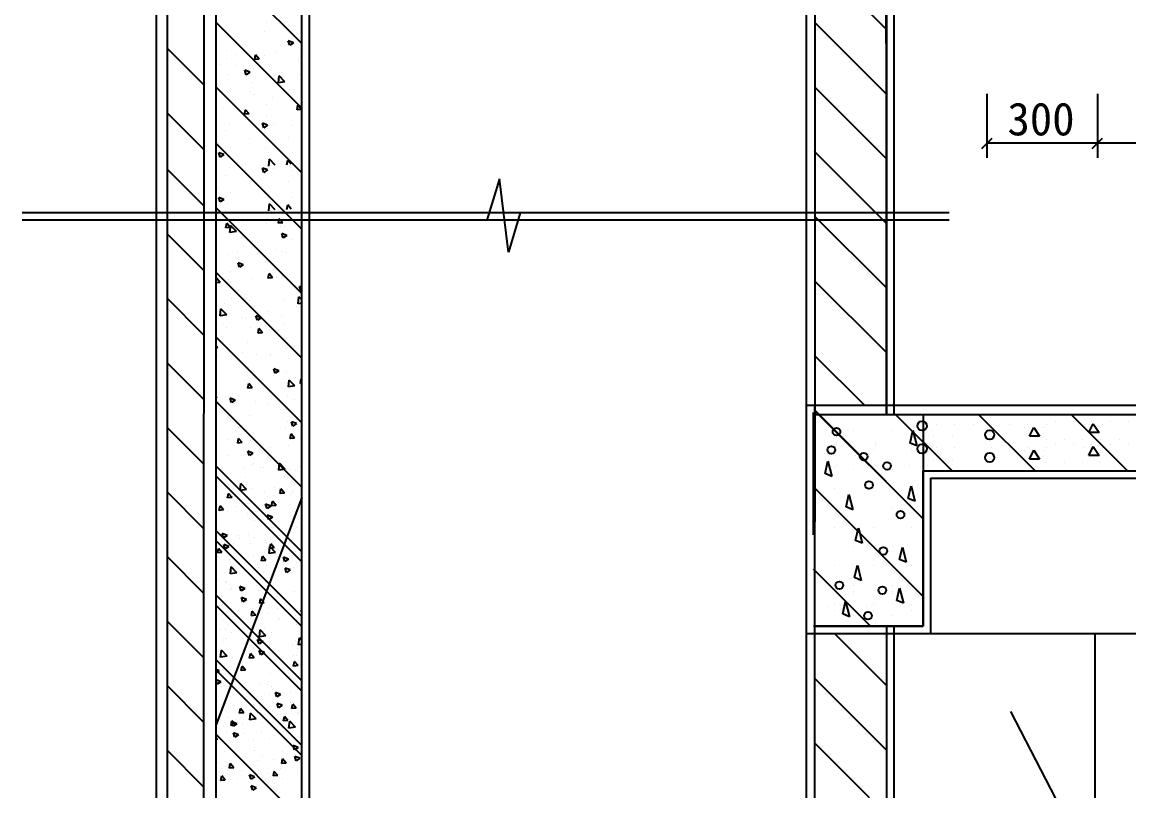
# Model space of a CAD drawing. Header units: metres. Extents: x 3364277 to 3396190, y 2270616 to 2304026.
# Drawn here: x 3369712 to 3379806, y 2281385 to 2288401 of the extents above; entities that cross this region are included whole.
import ezdxf

# ---------------------------------------------------------------- set-up
doc = ezdxf.new("R2010")
doc.units = ezdxf.units.M

# ---------------------------------------------------------------- blocks, each defined once
blk = doc.blocks.new('DI')
blk.add_lwpolyline([(-70.71, -70.71), (70.71, 70.71)])

msp = doc.modelspace()

# ---------------------------------------------------------------- linework, layer by layer
for p, q in [((3372330.24, 2296976.77), (3372328.73, 2276187.21)), ((3370935.38, 2292484.14), (3370933.87, 2275453.87)), ((3376863.57, 2291592.14), (3376862.07, 2276187.21)), ((3376940.72, 2291592.14), (3376939.21, 2276187.21)), ((3377596.91, 2291592.14), (3377595.6, 2284817.93)), ((3377663.57, 2291592.14), (3377662.27, 2284817.93)), ((3372263.57, 2288205.16), (3371482.04, 2288986.69)), ((3377591.58, 2288335.28), (3377334.72, 2288592.14)), ((3372263.57, 2287615.9), (3371482.04, 2288397.44)), ((3371572.14, 2288367.93), (3371572.14, 2288367.93)), ((3371939.22, 2288396.83), (3371939.22, 2288396.83)), ((3377591.77, 2287745.83), (3376940.72, 2288396.88)), ((3371645.2, 2288243.06), (3371645.2, 2288243.06)), ((3371918.39, 2288317.94), (3371918.39, 2288317.94)), ((3372186.08, 2288211.83), (3372139.4, 2288229.75)), ((3372152.93, 2288189.53), (3372139.42, 2288229.81)), ((3372255.13, 2288275.27), (3372255.13, 2288275.27)), ((3371368.71, 2287829.22), (3371035.38, 2288162.55)), ((3371580.24, 2288146), (3371580.24, 2288146)), ((3372066.23, 2288187.63), (3372066.23, 2288187.63)), ((3372186.08, 2288211.83), (3372152.92, 2288189.46)), ((3371577.95, 2288065.79), (3371577.95, 2288065.79)), ((3371664.12, 2288106.31), (3371664.12, 2288106.31)), ((3371873.47, 2288064.35), (3371833.62, 2288060.86)), ((3371833.63, 2288060.93), (3371841.34, 2288102.72)), ((3371873.47, 2288064.35), (3371841.33, 2288102.65)), ((3371879.44, 2288031.8), (3371879.44, 2288031.8)), ((3371926.5, 2288096.01), (3371926.5, 2288096.01)), ((3372020, 2288121.35), (3372020, 2288121.35)), ((3372235.32, 2288046.84), (3372235.32, 2288046.84)), ((3372263.24, 2288053.34), (3372263.24, 2288053.34)), ((3371523.55, 2288016.76), (3371523.55, 2288016.76)), ((3371588.35, 2287924.07), (3371588.35, 2287924.07)), ((3371653.68, 2288002.09), (3371653.68, 2288002.09)), ((3371788.14, 2287943.42), (3371741.46, 2287961.33)), ((3371755, 2287921.12), (3371741.48, 2287961.4)), ((3371788.14, 2287943.42), (3371754.98, 2287921.05)), ((3371820.58, 2287980.12), (3371820.58, 2287980.12)), ((3371966.74, 2287999.05), (3371966.74, 2287999.05)), ((3372241.61, 2287924.69), (3372241.61, 2287924.69)), ((3371807, 2287852.67), (3371807, 2287852.67)), ((3371934.61, 2287874.09), (3371934.61, 2287874.09)), ((3372108.87, 2287855.6), (3372049.58, 2287846.41)), ((3372049.59, 2287846.47), (3372056.96, 2287909.78)), ((3372108.87, 2287855.6), (3372056.94, 2287909.72)), ((3372263.57, 2287026.65), (3371482.04, 2287808.18)), ((3371576.57, 2287772.39), (3371576.57, 2287772.39)), ((3371796.75, 2287767.44), (3371796.75, 2287767.44)), ((3371829.06, 2287739.15), (3371829.06, 2287739.15)), ((3372152.64, 2287782.48), (3372152.64, 2287782.48)), ((3372195.79, 2287785.94), (3372195.79, 2287785.94)), ((3377591.95, 2287156.39), (3376940.72, 2287807.63)), ((3378511.91, 2287747.97), (3378511.91, 2287163.21)), ((3379518.57, 2287747.97), (3379518.57, 2287163.21)), ((3371596.46, 2287702.14), (3371596.46, 2287702.14)), ((3371942.71, 2287652.16), (3371942.71, 2287652.16)), ((3371995.96, 2287717.18), (3371995.96, 2287717.18)), ((3372219.31, 2287601.31), (3372227.02, 2287643.09)), ((3372259.14, 2287604.72), (3372227, 2287643.03)), ((3371368.71, 2287239.96), (3371035.38, 2287573.3)), ((3371552.39, 2287619.37), (3371552.39, 2287619.37)), ((3371780.97, 2287562.89), (3371741.12, 2287559.4)), ((3371741.13, 2287559.47), (3371748.84, 2287601.26)), ((3371780.97, 2287562.89), (3371748.83, 2287601.19)), ((3371941.18, 2287552.63), (3371941.18, 2287552.63)), ((3372259.14, 2287604.72), (3372219.29, 2287601.24)), ((3371604.56, 2287480.21), (3371604.56, 2287480.21)), ((3371751.95, 2287509.45), (3371751.95, 2287509.45)), ((3371950.35, 2287459.98), (3371903.67, 2287477.9)), ((3371917.21, 2287437.68), (3371903.69, 2287477.97)), ((3371950.35, 2287459.98), (3371917.19, 2287437.61)), ((3371926.58, 2287426.78), (3371926.58, 2287426.78)), ((3371950.82, 2287430.23), (3371950.82, 2287430.23)), ((3372004.44, 2287476.21), (3372004.44, 2287476.21)), ((3372171.34, 2287454.24), (3372171.34, 2287454.24)), ((3371570.7, 2287411.74), (3371570.7, 2287411.74)), ((3371786.01, 2287337.23), (3371786.01, 2287337.23)), ((3372141.89, 2287352.26), (3372141.89, 2287352.26)), ((3372262.27, 2286512.85), (3371480.74, 2287294.39)), ((3371506.3, 2287301.94), (3371506.3, 2287301.94)), ((3371579.92, 2287221.6), (3371579.92, 2287221.6)), ((3371612.67, 2287258.28), (3371612.67, 2287258.28)), ((3371927.33, 2287246.51), (3371927.33, 2287246.51)), ((3377592.14, 2286566.95), (3376939.41, 2287219.68)), ((3377592.14, 2286566.95), (3376940.72, 2287218.37)), ((3378511.91, 2287300.47), (3384996.91, 2287300.47)), ((3371552.41, 2287191.57), (3371505.74, 2287209.49)), ((3371519.27, 2287169.27), (3371505.75, 2287209.56)), ((3371552.41, 2287191.57), (3371519.25, 2287169.2)), ((3371958.93, 2287208.3), (3371958.93, 2287208.3)), ((3371961.21, 2287086.71), (3371968.57, 2287150.02)), ((3372020.48, 2287095.84), (3371968.56, 2287149.96)), ((3371968.71, 2287154.86), (3371968.71, 2287154.86)), ((3372126.81, 2287099.84), (3372134.52, 2287141.63)), ((3372166.64, 2287103.26), (3372134.5, 2287141.56)), ((3372179.82, 2287213.27), (3372179.82, 2287213.27)), ((3371367.4, 2286726.17), (3371034.07, 2287059.5)), ((3371604.56, 2287071.84), (3371604.56, 2287071.84)), ((3371751.95, 2287101.08), (3371751.95, 2287101.08)), ((3371950.35, 2287051.61), (3371903.67, 2287069.52)), ((3371917.21, 2287029.31), (3371903.69, 2287069.59)), ((3371950.35, 2287051.61), (3371917.19, 2287029.24)), ((3371926.58, 2287018.4), (3371926.58, 2287018.4)), ((3371950.82, 2287021.85), (3371950.82, 2287021.85)), ((3372004.44, 2287067.84), (3372004.44, 2287067.84)), ((3372171.34, 2287045.86), (3372171.34, 2287045.86)), ((3371570.7, 2287003.36), (3371570.7, 2287003.36)), ((3371786.01, 2286928.85), (3371786.01, 2286928.85)), ((3372141.89, 2286943.89), (3372141.89, 2286943.89)), ((3374064.84, 2286971.78), (3373951.16, 2286593.11)), ((3374148.57, 2286302.45), (3374064.84, 2286971.78)), ((3371506.3, 2286893.57), (3371506.3, 2286893.57)), ((3371579.92, 2286813.22), (3371579.92, 2286813.22)), ((3371612.67, 2286849.91), (3371612.67, 2286849.91)), ((3371927.33, 2286838.14), (3371927.33, 2286838.14)), ((3371552.41, 2286783.19), (3371505.74, 2286801.11)), ((3371519.27, 2286760.89), (3371505.75, 2286801.18)), ((3371552.41, 2286783.19), (3371519.25, 2286760.83)), ((3371958.93, 2286799.92), (3371958.93, 2286799.92)), ((3371961.21, 2286678.33), (3371968.57, 2286741.64)), ((3372020.48, 2286687.47), (3371968.56, 2286741.59)), ((3371968.71, 2286746.48), (3371968.71, 2286746.48)), ((3372126.81, 2286691.47), (3372134.52, 2286733.26)), ((3372166.64, 2286694.89), (3372134.5, 2286733.19)), ((3372179.82, 2286804.89), (3372179.82, 2286804.89)), ((3374181.47, 2286659.77), (3369711.78, 2286659.77)), ((3372262.27, 2285923.6), (3371480.74, 2286705.13)), ((3374253.73, 2286659.77), (3374148.57, 2286302.45)), ((3378168.01, 2286659.77), (3374181.47, 2286659.77)), ((3377592.33, 2285977.51), (3376939.41, 2286630.42)), ((3374172.86, 2286593.11), (3369711.78, 2286593.11)), ((3371610.33, 2286526.98), (3371570.48, 2286523.49)), ((3371570.5, 2286523.56), (3371578.21, 2286565.35)), ((3371610.33, 2286526.98), (3371578.19, 2286565.28)), ((3371606.36, 2286480.16), (3371613.73, 2286543.47)), ((3371665.63, 2286489.3), (3371613.71, 2286543.41)), ((3371684.72, 2286592.69), (3371684.72, 2286592.69)), ((3371724.86, 2286583.76), (3371724.86, 2286583.76)), ((3371937.21, 2286559.45), (3371937.21, 2286559.45)), ((3371947.74, 2286608.34), (3371947.74, 2286608.34)), ((3372088.5, 2286568.81), (3372048.65, 2286565.33)), ((3372048.67, 2286565.4), (3372056.38, 2286607.18)), ((3372088.5, 2286568.81), (3372056.36, 2286607.12)), ((3372071.11, 2286533.77), (3372071.11, 2286533.77)), ((3372104.1, 2286537.48), (3372104.1, 2286537.48)), ((3378168.01, 2286593.11), (3374162.01, 2286593.11)), ((3371367.4, 2286136.92), (3371034.07, 2286470.25)), ((3371665.63, 2286489.3), (3371606.34, 2286480.1)), ((3372126.43, 2286455.04), (3372079.75, 2286472.96)), ((3372093.29, 2286432.74), (3372079.77, 2286473.03)), ((3372126.43, 2286455.04), (3372093.27, 2286432.67)), ((3372169.91, 2286416.47), (3372169.91, 2286416.47)), ((3371673.47, 2286311.89), (3371673.47, 2286311.89)), ((3371732.96, 2286361.83), (3371732.96, 2286361.83)), ((3371814.03, 2286401.44), (3371814.03, 2286401.44)), ((3371860.1, 2286329.75), (3371860.1, 2286329.75)), ((3372029.35, 2286326.92), (3372029.35, 2286326.92)), ((3372079.22, 2286311.84), (3372079.22, 2286311.84)), ((3371586.48, 2286277.3), (3371586.48, 2286277.3)), ((3371975.27, 2286210.57), (3371975.27, 2286210.57)), ((3372112.59, 2286296.51), (3372112.59, 2286296.51)), ((3372262.27, 2285334.34), (3371480.74, 2286115.88)), ((3371614.45, 2286122.24), (3371614.45, 2286122.24)), ((3371728.49, 2286186.63), (3371681.81, 2286204.55)), ((3371695.35, 2286164.33), (3371681.83, 2286204.62)), ((3371728.49, 2286186.63), (3371695.33, 2286164.26)), ((3371741.07, 2286139.9), (3371741.07, 2286139.9)), ((3371480.74, 2286036.95), (3371485.71, 2286063.89)), ((3371517.83, 2286025.52), (3371480.74, 2286022.27)), ((3371517.83, 2286025.52), (3371485.69, 2286063.82)), ((3371590.79, 2286047.53), (3371590.79, 2286047.53)), ((3371815.52, 2286064.19), (3371815.52, 2286064.19)), ((3371946.67, 2286062.56), (3371946.67, 2286062.56)), ((3371996, 2286067.35), (3371956.15, 2286063.87)), ((3371956.17, 2286063.93), (3371963.88, 2286105.72)), ((3371996, 2286067.35), (3371963.86, 2286105.65)), ((3372035.48, 2286066.81), (3372035.48, 2286066.81)), ((3372087.33, 2286089.92), (3372087.33, 2286089.92)), ((3377592.51, 2285388.07), (3376939.41, 2286041.17)), ((3371749.18, 2285917.97), (3371749.18, 2285917.97)), ((3372204.31, 2285997.45), (3372204.31, 2285997.45)), ((3372262.27, 2285981.73), (3372241.96, 2285989.53)), ((3372255.5, 2285949.31), (3372241.98, 2285989.6)), ((3372262.27, 2285953.82), (3372255.48, 2285949.24)), ((3371367.4, 2285547.66), (3371034.07, 2285880.99)), ((3371560.92, 2285830.89), (3371560.92, 2285830.89)), ((3371622.93, 2285881.27), (3371622.93, 2285881.27)), ((3371789.83, 2285859.3), (3371789.83, 2285859.3)), ((3372095.43, 2285867.99), (3372095.43, 2285867.99)), ((3372210.86, 2285803.87), (3372210.86, 2285803.87)), ((3372262.27, 2285835.78), (3372229.45, 2285830.69)), ((3372229.47, 2285830.75), (3372236.84, 2285894.06)), ((3372262.27, 2285867.47), (3372236.82, 2285894)), ((3371577.25, 2285729.54), (3371517.96, 2285720.34)), ((3371517.98, 2285720.4), (3371525.34, 2285783.71)), ((3371577.25, 2285729.54), (3371525.32, 2285783.66)), ((3371720.61, 2285706.86), (3371720.61, 2285706.86)), ((3371890.7, 2285703.2), (3371844.03, 2285721.11)), ((3371857.56, 2285680.9), (3371844.04, 2285721.18)), ((3371890.7, 2285703.2), (3371857.54, 2285680.83)), ((3371949.71, 2285764.15), (3371949.71, 2285764.15)), ((3372076.49, 2285721.9), (3372076.49, 2285721.9)), ((3371545.82, 2285651.57), (3371545.82, 2285651.57)), ((3371580.04, 2285617.31), (3371580.04, 2285617.31)), ((3371757.28, 2285696.04), (3371757.28, 2285696.04)), ((3371798.31, 2285618.33), (3371798.31, 2285618.33)), ((3371863.67, 2285562.47), (3371871.38, 2285604.26)), ((3371903.5, 2285565.89), (3371871.36, 2285604.19)), ((3371935.93, 2285632.35), (3371935.93, 2285632.35)), ((3372103.54, 2285646.06), (3372103.54, 2285646.06)), ((3372262.27, 2284745.09), (3371480.74, 2285526.62)), ((3371903.5, 2285565.89), (3371863.65, 2285562.4)), ((3371965.21, 2285596.36), (3371965.21, 2285596.36)), ((3371492.77, 2285434.78), (3371480.74, 2285439.4)), ((3371492.77, 2285434.78), (3371480.74, 2285426.67)), ((3371588.44, 2285433.11), (3371588.44, 2285433.11)), ((3371765.39, 2285474.11), (3371765.39, 2285474.11)), ((3372111.65, 2285424.13), (3372111.65, 2285424.13)), ((3371497.36, 2285352.95), (3371497.36, 2285352.95)), ((3371721.2, 2285388.63), (3371721.2, 2285388.63)), ((3371853.24, 2285367.99), (3371853.24, 2285367.99)), ((3371973.69, 2285355.39), (3371973.69, 2285355.39)), ((3371977.23, 2285366.37), (3371977.23, 2285366.37)), ((3372140.59, 2285333.41), (3372140.59, 2285333.41)), ((3372209.13, 2285383.03), (3372209.13, 2285383.03)), ((3377393.48, 2284905.55), (3376939.41, 2285359.62)), ((3371367.4, 2284958.4), (3371034.07, 2285291.74)), ((3371773.49, 2285252.18), (3371773.49, 2285252.18)), ((3371817.49, 2285220), (3371817.49, 2285220)), ((3372052.91, 2285219.76), (3372006.24, 2285237.68)), ((3372019.77, 2285197.46), (3372006.25, 2285237.75)), ((3372052.91, 2285219.76), (3372019.75, 2285197.4)), ((3372119.75, 2285202.2), (3372119.75, 2285202.2)), ((3371771.17, 2285061.01), (3371778.88, 2285102.8)), ((3371811, 2285064.43), (3371778.86, 2285102.73)), ((3371896.58, 2285125.69), (3371896.58, 2285125.69)), ((3372141.08, 2285070.99), (3372148.45, 2285134.3)), ((3372200.36, 2285080.13), (3372148.43, 2285134.24)), ((3372206.28, 2285153.26), (3372206.28, 2285153.26)), ((3372262.27, 2285103.91), (3372249.32, 2285102.78)), ((3372249.34, 2285102.85), (3372257.05, 2285144.63)), ((3372262.27, 2285138.33), (3372257.03, 2285144.57)), ((3371627.19, 2285012.29), (3371627.19, 2285012.29)), ((3371811, 2285064.43), (3371771.15, 2285060.94)), ((3371781.6, 2285030.25), (3371781.6, 2285030.25)), ((3371983.07, 2285027.33), (3371983.07, 2285027.33)), ((3372200.36, 2285080.13), (3372141.07, 2285070.93)), ((3372149.07, 2285092.45), (3372149.07, 2285092.45)), ((3371488.86, 2284969.78), (3371480.74, 2284978.25)), ((3371488.86, 2284969.78), (3371480.74, 2284968.52)), ((3372262.27, 2284155.83), (3371480.74, 2284937.36)), ((3371484.04, 2284940.15), (3371484.04, 2284940.15)), ((3371486.62, 2284922.74), (3371486.62, 2284922.74)), ((3371562.88, 2284986.69), (3371562.88, 2284986.69)), ((3371654.98, 2284951.35), (3371608.3, 2284969.27)), ((3371621.83, 2284929.05), (3371608.32, 2284969.34)), ((3371654.98, 2284951.35), (3371621.81, 2284928.98)), ((3371650.93, 2284918.18), (3371650.93, 2284918.18)), ((3371842.5, 2284937.78), (3371842.5, 2284937.78)), ((3371951.67, 2284919.95), (3371951.67, 2284919.95)), ((3372127.86, 2284980.27), (3372127.86, 2284980.27)), ((3372198.38, 2284952.81), (3372198.38, 2284952.81)), ((3376862.27, 2284905.55), (3390967.66, 2284905.55)), ((3376862.27, 2284905.55), (3376862.27, 2282822.35)), ((3371789.71, 2284808.32), (3371789.71, 2284808.32)), ((3372071.96, 2284862.75), (3372071.96, 2284862.75)), ((3376928.94, 2283722.97), (3376928.94, 2284838.89)), ((3377592.89, 2284209.18), (3376939.41, 2284862.65)), ((3377928.94, 2283867.47), (3376957.52, 2284838.89)), ((3390967.66, 2284817.93), (3377595.6, 2284817.93)), ((3378193.46, 2284304.73), (3377680.26, 2284817.93)), ((3378951.06, 2284304.73), (3378437.85, 2284817.93)), ((3379794.41, 2284304.73), (3379281.21, 2284817.93)), ((3371367.4, 2284369.15), (3371034.07, 2284702.48)), ((3372135.97, 2284758.34), (3372135.97, 2284758.34)), ((3372215.12, 2284736.33), (3372168.45, 2284754.25)), ((3372181.98, 2284714.03), (3372168.47, 2284754.32)), ((3372215.12, 2284736.33), (3372181.96, 2284713.96)), ((3377885.08, 2284725.06), (3377885.08, 2284725.06)), ((3378051.75, 2284725.06), (3378051.75, 2284725.06)), ((3378218.42, 2284725.06), (3378218.42, 2284725.06)), ((3378385.08, 2284725.06), (3378385.08, 2284725.06)), ((3378551.75, 2284725.06), (3378551.75, 2284725.06)), ((3378718.42, 2284725.06), (3378718.42, 2284725.06)), ((3378857.92, 2284698.27), (3378857.92, 2284698.27)), ((3378885.08, 2284725.06), (3378885.08, 2284725.06)), ((3378898.16, 2284621.97), (3378938.37, 2284702.33)), ((3378938.37, 2284702.33), (3378991.98, 2284621.97)), ((3379024.58, 2284698.27), (3379024.58, 2284698.27)), ((3379051.75, 2284725.06), (3379051.75, 2284725.06)), ((3379134.91, 2284757.41), (3379134.91, 2284757.41)), ((3379301.58, 2284757.41), (3379301.58, 2284757.41)), ((3379399.83, 2284730.63), (3379399.83, 2284730.63)), ((3379440.07, 2284654.33), (3379480.28, 2284734.69)), ((3379468.24, 2284757.41), (3379468.24, 2284757.41)), ((3379480.28, 2284734.69), (3379533.89, 2284654.33)), ((3379566.49, 2284730.63), (3379566.49, 2284730.63)), ((3379634.91, 2284757.41), (3379634.91, 2284757.41)), ((3379801.58, 2284757.41), (3379801.58, 2284757.41)), ((3371659.42, 2284677.21), (3371659.42, 2284677.21)), ((3371678.67, 2284559.55), (3371686.38, 2284601.34)), ((3371718.5, 2284562.97), (3371686.36, 2284601.27)), ((3371759.82, 2284673.42), (3371759.82, 2284673.42)), ((3371826.31, 2284655.23), (3371826.31, 2284655.23)), ((3372115.7, 2284688.45), (3372115.7, 2284688.45)), ((3372196.67, 2284604.8), (3372156.82, 2284601.32)), ((3372156.84, 2284601.38), (3372164.55, 2284643.17)), ((3372196.67, 2284604.8), (3372164.53, 2284643.11)), ((3372247.34, 2284599.8), (3372247.34, 2284599.8)), ((3377297.39, 2284675.8), (3377297.39, 2284675.8)), ((3377650.94, 2284675.8), (3377650.94, 2284675.8)), ((3377810.13, 2284559.35), (3377836.26, 2284672.54)), ((3377836.26, 2284672.54), (3377871.11, 2284533.23)), ((3378004.5, 2284675.8), (3378004.5, 2284675.8)), ((3378026.98, 2284617.91), (3378026.98, 2284617.91)), ((3378193.65, 2284617.91), (3378193.65, 2284617.91)), ((3378991.98, 2284621.97), (3378898.16, 2284621.97)), ((3379533.89, 2284654.33), (3379440.07, 2284654.33)), ((3371590.41, 2284588.92), (3371590.41, 2284588.92)), ((3371718.5, 2284562.97), (3371678.65, 2284559.48)), ((3371797.81, 2284586.4), (3371797.81, 2284586.4)), ((3371979.2, 2284522.18), (3371979.2, 2284522.18)), ((3372144.07, 2284536.41), (3372144.07, 2284536.41)), ((3377120.61, 2284499.02), (3377120.61, 2284499.02)), ((3377122.75, 2284547.18), (3377122.75, 2284547.18)), ((3377122.75, 2284526.96), (3377122.75, 2284526.96)), ((3377137.84, 2284568.32), (3377137.84, 2284568.32)), ((3377137.84, 2284548.1), (3377137.84, 2284548.1)), ((3377474.17, 2284499.02), (3377474.17, 2284499.02)), ((3377491.39, 2284568.32), (3377491.39, 2284568.32)), ((3377491.39, 2284548.1), (3377491.39, 2284548.1)), ((3377801.75, 2284558.39), (3377801.75, 2284558.39)), ((3377871.11, 2284533.23), (3377810.13, 2284559.35)), ((3377827.72, 2284499.02), (3377827.72, 2284499.02)), ((3377885.08, 2284516.78), (3377885.08, 2284516.78)), ((3377968.42, 2284558.39), (3377968.42, 2284558.39)), ((3378051.75, 2284516.78), (3378051.75, 2284516.78)), ((3378218.42, 2284516.78), (3378218.42, 2284516.78)), ((3378551.75, 2284516.78), (3378551.75, 2284516.78)), ((3378718.42, 2284516.78), (3378718.42, 2284516.78)), ((3378885.08, 2284516.78), (3378885.08, 2284516.78)), ((3378898.16, 2284413.69), (3378938.37, 2284494.05)), ((3378938.37, 2284494.05), (3378991.98, 2284413.69)), ((3379051.58, 2284590.75), (3379051.58, 2284590.75)), ((3379051.75, 2284516.78), (3379051.75, 2284516.78)), ((3379134.91, 2284549.14), (3379134.91, 2284549.14)), ((3379218.24, 2284590.75), (3379218.24, 2284590.75)), ((3379301.58, 2284549.14), (3379301.58, 2284549.14)), ((3379384.91, 2284590.75), (3379384.91, 2284590.75)), ((3379399.83, 2284522.35), (3379399.83, 2284522.35)), ((3379440.07, 2284446.05), (3379480.28, 2284526.41)), ((3379468.24, 2284549.14), (3379468.24, 2284549.14)), ((3379480.28, 2284526.41), (3379533.89, 2284446.05)), ((3379551.58, 2284590.75), (3379551.58, 2284590.75)), ((3379566.49, 2284522.35), (3379566.49, 2284522.35)), ((3379634.91, 2284549.14), (3379634.91, 2284549.14)), ((3379718.24, 2284590.75), (3379718.24, 2284590.75)), ((3379801.58, 2284549.14), (3379801.58, 2284549.14)), ((3371582.31, 2284447.51), (3371582.31, 2284447.51)), ((3371817.19, 2284467.92), (3371770.51, 2284485.84)), ((3371784.05, 2284445.62), (3371770.53, 2284485.9)), ((3371817.19, 2284467.92), (3371784.03, 2284445.55)), ((3371834.8, 2284414.26), (3371834.8, 2284414.26)), ((3372001.69, 2284392.29), (3372001.69, 2284392.29)), ((3377027.51, 2284467.18), (3377027.51, 2284467.18)), ((3377034.72, 2284280.74), (3377060.86, 2284393.93)), ((3377060.86, 2284393.93), (3377095.71, 2284254.62)), ((3377314.62, 2284448.52), (3377314.62, 2284448.52)), ((3378026.98, 2284409.63), (3378026.98, 2284409.63)), ((3378193.65, 2284409.63), (3378193.65, 2284409.63)), ((3378857.92, 2284489.99), (3378857.92, 2284489.99)), ((3378991.98, 2284413.69), (3378898.16, 2284413.69)), ((3379024.58, 2284489.99), (3379024.58, 2284489.99)), ((3379533.89, 2284446.05), (3379440.07, 2284446.05)), ((3372262.27, 2283566.58), (3371480.74, 2284348.11)), ((3371533.76, 2284317.72), (3371533.76, 2284317.72)), ((3371731.26, 2284333.93), (3371731.26, 2284333.93)), ((3371805.92, 2284364.47), (3371805.92, 2284364.47)), ((3371819.46, 2284375.8), (3371819.46, 2284375.8)), ((3371889.64, 2284332.75), (3371889.64, 2284332.75)), ((3371911.31, 2284333.37), (3371911.31, 2284333.37)), ((3372111.97, 2284320.37), (3372052.68, 2284311.17)), ((3372052.7, 2284311.23), (3372060.06, 2284374.54)), ((3372111.97, 2284320.37), (3372060.04, 2284374.48)), ((3372152.18, 2284314.48), (3372152.18, 2284314.48)), ((3372208.25, 2284309.06), (3372208.25, 2284309.06)), ((3372245.52, 2284347.79), (3372245.52, 2284347.79)), ((3372258.52, 2284334.24), (3372258.52, 2284334.24)), ((3377122.75, 2284332.99), (3377122.75, 2284332.99)), ((3377137.84, 2284354.13), (3377137.84, 2284354.13)), ((3377297.39, 2284322.24), (3377297.39, 2284322.24)), ((3377491.39, 2284354.13), (3377491.39, 2284354.13)), ((3377650.94, 2284322.24), (3377650.94, 2284322.24)), ((3377801.75, 2284350.11), (3377801.75, 2284350.11)), ((3377928.94, 2284304.73), (3377928.94, 2283155.68)), ((3377968.42, 2284350.11), (3377968.42, 2284350.11)), ((3379051.58, 2284382.47), (3379051.58, 2284382.47)), ((3379218.24, 2284382.47), (3379218.24, 2284382.47)), ((3379384.91, 2284382.47), (3379384.91, 2284382.47)), ((3379551.58, 2284382.47), (3379551.58, 2284382.47)), ((3379718.24, 2284382.47), (3379718.24, 2284382.47)), ((3372262.27, 2283474.28), (3371480.74, 2284255.81)), ((3371699.16, 2284126.18), (3371706.52, 2284189.49)), ((3371758.43, 2284135.32), (3371706.5, 2284189.43)), ((3371749.08, 2284243.2), (3371749.08, 2284243.2)), ((3372104.96, 2284258.24), (3372104.96, 2284258.24)), ((3372257.56, 2284283.39), (3372257.56, 2284283.39)), ((3377095.71, 2284254.62), (3377034.72, 2284280.74)), ((3377995.6, 2284238.06), (3390967.66, 2284238.06)), ((3377995.6, 2284238.06), (3377995.6, 2282822.35)), ((3371367.4, 2283779.89), (3371034.07, 2284113.23)), ((3371564.85, 2284142.5), (3371564.85, 2284142.5)), ((3371577.12, 2284158.38), (3371577.12, 2284158.38)), ((3371586.17, 2284058.09), (3371593.88, 2284099.88)), ((3371593.49, 2284181.94), (3371593.49, 2284181.94)), ((3371626, 2284061.51), (3371593.86, 2284099.81)), ((3371758.43, 2284135.32), (3371699.14, 2284126.12)), ((3371757.69, 2284184.56), (3371757.69, 2284184.56)), ((3371760.38, 2284159.97), (3371760.38, 2284159.97)), ((3371814.03, 2284142.54), (3371814.03, 2284142.54)), ((3371919.41, 2284111.44), (3371919.41, 2284111.44)), ((3372010.18, 2284151.32), (3372010.18, 2284151.32)), ((3372104.17, 2284103.34), (3372064.32, 2284099.86)), ((3372064.34, 2284099.92), (3372072.05, 2284141.71)), ((3372104.17, 2284103.34), (3372072.03, 2284141.64)), ((3372160.29, 2284092.55), (3372160.29, 2284092.55)), ((3372177.07, 2284129.35), (3372177.07, 2284129.35)), ((3372181.41, 2284104.54), (3372181.41, 2284104.54)), ((3377928.94, 2283160.37), (3376928.94, 2284160.37)), ((3377120.61, 2284145.47), (3377120.61, 2284145.47)), ((3377226.39, 2283976.01), (3377252.53, 2284089.2)), ((3377252.53, 2284089.2), (3377287.38, 2283949.89)), ((3377474.17, 2284145.47), (3377474.17, 2284145.47)), ((3377792.7, 2284054.37), (3377818.84, 2284167.56)), ((3377818.84, 2284167.56), (3377853.69, 2284028.25)), ((3377827.72, 2284145.47), (3377827.72, 2284145.47)), ((3372262.27, 2284063.54), (3371480.74, 2281991.09)), ((3371509.34, 2283945.14), (3371517.05, 2283986.93)), ((3371549.16, 2283948.56), (3371517.03, 2283986.86)), ((3371626, 2284061.51), (3371586.15, 2284058.02)), ((3371598.27, 2284066.12), (3371598.27, 2284066.12)), ((3371648.58, 2284069.57), (3371648.58, 2284069.57)), ((3371979.4, 2283984.48), (3371932.72, 2284002.4)), ((3371946.26, 2283962.18), (3371932.74, 2284002.47)), ((3371953.64, 2284075.76), (3371953.64, 2284075.76)), ((3371987.06, 2283999.39), (3371987.06, 2283999.39)), ((3372027.34, 2283990.39), (3371987.49, 2283986.91)), ((3371987.51, 2283986.97), (3371995.22, 2284028.76)), ((3372027.34, 2283990.39), (3371995.2, 2284028.69)), ((3372004.46, 2284084.61), (3372004.46, 2284084.61)), ((3372022.28, 2283993.88), (3372022.28, 2283993.88)), ((3377853.69, 2284028.25), (3377792.7, 2284054.37)), ((3371549.16, 2283948.56), (3371509.32, 2283945.07)), ((3371512.03, 2283977.05), (3371512.03, 2283977.05)), ((3371516.38, 2283952.24), (3371516.38, 2283952.24)), ((3371585.23, 2283936.45), (3371585.23, 2283936.45)), ((3371666.4, 2283978.84), (3371666.4, 2283978.84)), ((3371768.87, 2283919), (3371768.87, 2283919)), ((3371822.13, 2283920.61), (3371822.13, 2283920.61)), ((3371927.52, 2283889.51), (3371927.52, 2283889.51)), ((3371933.07, 2283921.62), (3371933.07, 2283921.62)), ((3371935.76, 2283897.03), (3371935.76, 2283897.03)), ((3371979.4, 2283984.48), (3371946.24, 2283962.12)), ((3371994.57, 2283884.48), (3371947.89, 2283902.39)), ((3371961.43, 2283862.18), (3371947.92, 2283902.46)), ((3372185.56, 2283888.38), (3372185.56, 2283888.38)), ((3377287.38, 2283949.89), (3377226.39, 2283976.01)), ((3377297.39, 2283968.69), (3377297.39, 2283968.69)), ((3377650.94, 2283968.69), (3377650.94, 2283968.69)), ((3371827.32, 2283853.01), (3371827.32, 2283853.01)), ((3371994.57, 2283884.48), (3371961.41, 2283862.11)), ((3372168.39, 2283870.62), (3372168.39, 2283870.62)), ((3372216.11, 2283786.27), (3372216.11, 2283786.27)), ((3377120.61, 2283791.91), (3377120.61, 2283791.91)), ((3377313.52, 2283671.28), (3377339.66, 2283784.47)), ((3377339.66, 2283784.47), (3377374.51, 2283645.16)), ((3377474.17, 2283791.91), (3377474.17, 2283791.91)), ((3377827.72, 2283791.91), (3377827.72, 2283791.91)), ((3372262.27, 2282977.32), (3371480.74, 2283758.85)), ((3371487.95, 2283745.62), (3371487.95, 2283745.62)), ((3371520.52, 2283736.08), (3371520.52, 2283736.08)), ((3371581.46, 2283716.07), (3371534.78, 2283733.99)), ((3371548.32, 2283693.77), (3371534.8, 2283734.06)), ((3371581.46, 2283716.07), (3371548.3, 2283693.7)), ((3371592.37, 2283744.72), (3371592.37, 2283744.72)), ((3371593.33, 2283714.52), (3371593.33, 2283714.52)), ((3371687.41, 2283714.11), (3371687.41, 2283714.11)), ((3371691.76, 2283689.3), (3371691.76, 2283689.3)), ((3371778.4, 2283728.91), (3371778.4, 2283728.91)), ((3371830.24, 2283698.68), (3371830.24, 2283698.68)), ((3372134.29, 2283743.95), (3372134.29, 2283743.95)), ((3372262.27, 2282885.03), (3371480.74, 2283666.56)), ((3371493.67, 2283556.63), (3371501.38, 2283598.42)), ((3371533.5, 2283560.05), (3371501.36, 2283598.35)), ((3371596.63, 2283616.06), (3371549.95, 2283633.98)), ((3371563.5, 2283593.76), (3371549.98, 2283634.05)), ((3371596.63, 2283616.06), (3371563.47, 2283593.7)), ((3371572.71, 2283619.7), (3371572.71, 2283619.7)), ((3371637.84, 2283639.36), (3371637.84, 2283639.36)), ((3371796.22, 2283638.18), (3371796.22, 2283638.18)), ((3371935.63, 2283667.58), (3371935.63, 2283667.58)), ((3371944.25, 2283656.06), (3371944.25, 2283656.06)), ((3371964.31, 2283551.47), (3371971.68, 2283614.79)), ((3372023.58, 2283560.61), (3371971.66, 2283614.73)), ((3372011.67, 2283601.88), (3371971.82, 2283598.39)), ((3371971.84, 2283598.46), (3371979.55, 2283640.25)), ((3372011.67, 2283601.88), (3371979.53, 2283640.18)), ((3371981.16, 2283677.98), (3371981.16, 2283677.98)), ((3371993.72, 2283654.4), (3371993.72, 2283654.4)), ((3372108.45, 2283658.68), (3372108.45, 2283658.68)), ((3372111.14, 2283634.09), (3372111.14, 2283634.09)), ((3372152.1, 2283653.22), (3372152.1, 2283653.22)), ((3372176.5, 2283648.69), (3372176.5, 2283648.69)), ((3377297.39, 2283615.14), (3377297.39, 2283615.14)), ((3377374.51, 2283645.16), (3377313.52, 2283671.28)), ((3377650.94, 2283615.14), (3377650.94, 2283615.14)), ((3377714.29, 2283497.15), (3377740.43, 2283610.34)), ((3377740.43, 2283610.34), (3377775.28, 2283471.03)), ((3371367.4, 2283190.64), (3371034.07, 2283523.97)), ((3371533.5, 2283560.05), (3371493.65, 2283556.56)), ((3371496.06, 2283523.69), (3371496.06, 2283523.69)), ((3371601.44, 2283492.59), (3371601.44, 2283492.59)), ((3371655.65, 2283548.63), (3371655.65, 2283548.63)), ((3371821.42, 2283531.61), (3371821.42, 2283531.61)), ((3371934.84, 2283488.93), (3371894.99, 2283485.44)), ((3371895.01, 2283485.51), (3371902.72, 2283527.3)), ((3371934.84, 2283488.93), (3371902.7, 2283527.23)), ((3371961.5, 2283552.97), (3371961.5, 2283552.97)), ((3372023.58, 2283560.61), (3371964.29, 2283551.41)), ((3372011.54, 2283563.67), (3372011.54, 2283563.67)), ((3372141.61, 2283501.05), (3372094.93, 2283518.97)), ((3372108.47, 2283478.75), (3372094.95, 2283519.04)), ((3372141.61, 2283501.05), (3372108.45, 2283478.68)), ((3377775.28, 2283471.03), (3377714.29, 2283497.15)), ((3371610.77, 2283366.42), (3371618.14, 2283429.74)), ((3371670.04, 2283375.56), (3371618.11, 2283429.68)), ((3371695.9, 2283473.14), (3371695.9, 2283473.14)), ((3371838.35, 2283476.75), (3371838.35, 2283476.75)), ((3371862.79, 2283451.17), (3371862.79, 2283451.17)), ((3371867.14, 2283426.36), (3371867.14, 2283426.36)), ((3371911.04, 2283390.04), (3371911.04, 2283390.04)), ((3371943.73, 2283445.65), (3371943.73, 2283445.65)), ((3372156.78, 2283401.04), (3372110.1, 2283418.96)), ((3372123.64, 2283378.74), (3372110.13, 2283419.03)), ((3372119.63, 2283393.12), (3372119.63, 2283393.12)), ((3372156.78, 2283401.04), (3372123.62, 2283378.67)), ((3372184.61, 2283426.76), (3372184.61, 2283426.76)), ((3372210.21, 2283464.87), (3372210.21, 2283464.87)), ((3377449.64, 2282889.02), (3376928.94, 2283409.72)), ((3377120.61, 2283438.36), (3377120.61, 2283438.36)), ((3377304.81, 2283331.73), (3377330.94, 2283444.91)), ((3377330.94, 2283444.91), (3377365.79, 2283305.61)), ((3377474.17, 2283438.36), (3377474.17, 2283438.36)), ((3377827.72, 2283438.36), (3377827.72, 2283438.36)), ((3371504.16, 2283301.76), (3371504.16, 2283301.76)), ((3371555.16, 2283375), (3371555.16, 2283375)), ((3371566.81, 2283298.3), (3371566.81, 2283298.3)), ((3371572.97, 2283284.27), (3371572.97, 2283284.27)), ((3371670.04, 2283375.56), (3371610.75, 2283366.36)), ((3371928.85, 2283299.31), (3371928.85, 2283299.31)), ((3377365.79, 2283305.61), (3377304.81, 2283331.73)), ((3371600.24, 2283221.93), (3371600.24, 2283221.93)), ((3371609.55, 2283270.66), (3371609.55, 2283270.66)), ((3371618.79, 2283243.44), (3371618.79, 2283243.44)), ((3371621.49, 2283218.85), (3371621.49, 2283218.85)), ((3371743.67, 2283232.64), (3371696.99, 2283250.56)), ((3371710.53, 2283210.34), (3371697.01, 2283250.62)), ((3371743.67, 2283232.64), (3371710.51, 2283210.27)), ((3371846.45, 2283254.82), (3371846.45, 2283254.82)), ((3371871.28, 2283210.2), (3371871.28, 2283210.2)), ((3371951.84, 2283223.72), (3371951.84, 2283223.72)), ((3371955.61, 2283231.57), (3371955.61, 2283231.57)), ((3372038.17, 2283188.23), (3372038.17, 2283188.23)), ((3372192.71, 2283204.84), (3372192.71, 2283204.84)), ((3377297.39, 2283261.58), (3377297.39, 2283261.58)), ((3377297.39, 2283204.61), (3377297.39, 2283204.61)), ((3377297.39, 2283184.39), (3377297.39, 2283184.39)), ((3377650.94, 2283261.58), (3377650.94, 2283261.58)), ((3377650.94, 2283204.61), (3377650.94, 2283204.61)), ((3377650.94, 2283184.39), (3377650.94, 2283184.39)), ((3377688.15, 2283122.77), (3377714.29, 2283235.96)), ((3377714.29, 2283235.96), (3377749.14, 2283096.65)), ((3372262.27, 2282388.07), (3371480.74, 2283169.6)), ((3371512.27, 2283079.83), (3371512.27, 2283079.83)), ((3371758.84, 2283132.63), (3371712.16, 2283150.55)), ((3371725.71, 2283110.33), (3371712.19, 2283150.62)), ((3371758.84, 2283132.63), (3371725.68, 2283110.26)), ((3371919.17, 2283100.42), (3371879.32, 2283096.93)), ((3371879.34, 2283097), (3371887.05, 2283138.79)), ((3371919.17, 2283100.42), (3371887.03, 2283138.72)), ((3371989.03, 2283155.19), (3371989.03, 2283155.19)), ((3372042.52, 2283163.42), (3372042.52, 2283163.42)), ((3377120.61, 2283084.81), (3377120.61, 2283084.81)), ((3377196.34, 2283000.82), (3377222.48, 2283114.01)), ((3377222.48, 2283114.01), (3377257.33, 2282974.7)), ((3377474.17, 2283084.81), (3377474.17, 2283084.81)), ((3377749.14, 2283096.65), (3377688.15, 2283122.77)), ((3377827.72, 2283084.81), (3377827.72, 2283084.81)), ((3372262.27, 2282295.77), (3371480.74, 2283077.3)), ((3371617.65, 2283048.73), (3371617.65, 2283048.73)), ((3371629.97, 2282977.88), (3371629.97, 2282977.88)), ((3371684.98, 2283034.34), (3371684.98, 2283034.34)), ((3371794.17, 2282980.5), (3371794.17, 2282980.5)), ((3371842.34, 2282987.47), (3371802.49, 2282983.98)), ((3371802.51, 2282984.05), (3371810.22, 2283025.84)), ((3371842.34, 2282987.47), (3371810.2, 2283025.77)), ((3371829.28, 2283008.81), (3371829.28, 2283008.81)), ((3371854.56, 2283032.89), (3371854.56, 2283032.89)), ((3371959.95, 2283001.79), (3371959.95, 2283001.79)), ((3372040.86, 2283049.37), (3372040.86, 2283049.37)), ((3372200.82, 2282982.91), (3372200.82, 2282982.91)), ((3372262.27, 2283033.57), (3372257.14, 2283035.54)), ((3372262.27, 2283020.38), (3372257.16, 2283035.6)), ((3377055.71, 2283070.75), (3377055.71, 2283070.75)), ((3377120.61, 2283027.83), (3377120.61, 2283027.83)), ((3377257.33, 2282974.7), (3377196.34, 2283000.82)), ((3377295.18, 2282982.04), (3377295.18, 2282982.04)), ((3377409.26, 2283070.75), (3377409.26, 2283070.75)), ((3377474.17, 2283027.83), (3377474.17, 2283027.83)), ((3377648.73, 2282982.04), (3377648.73, 2282982.04)), ((3377827.72, 2283027.83), (3377827.72, 2283027.83)), ((3371367.4, 2282601.38), (3371034.07, 2282934.71)), ((3371544.42, 2282944.79), (3371544.42, 2282944.79)), ((3371594.34, 2282900.53), (3371594.34, 2282900.53)), ((3371702.79, 2282943.61), (3371702.79, 2282943.61)), ((3371796.86, 2282955.91), (3371796.86, 2282955.91)), ((3371900.3, 2282959.82), (3371900.3, 2282959.82)), ((3372046.66, 2282947.26), (3372046.66, 2282947.26)), ((3372058.68, 2282958.64), (3372058.68, 2282958.64)), ((3372213.55, 2282925.29), (3372213.55, 2282925.29)), ((3372217.9, 2282900.48), (3372217.9, 2282900.48)), ((3372218.08, 2282942.08), (3372218.08, 2282942.08)), ((3372256.18, 2282974.86), (3372256.18, 2282974.86)), ((3377928.94, 2282889.02), (3376928.94, 2282889.02)), ((3377595.6, 2282889.02), (3377595.4, 2276187.21)), ((3377662.27, 2282889.02), (3377662.07, 2276187.21)), ((3371520.38, 2282857.9), (3371520.38, 2282857.9)), ((3371562.23, 2282854.06), (3371562.23, 2282854.06)), ((3371574.68, 2282775.51), (3371574.68, 2282775.51)), ((3371625.76, 2282826.81), (3371625.76, 2282826.81)), ((3371862.67, 2282810.96), (3371862.67, 2282810.96)), ((3371935.2, 2282800.85), (3371875.91, 2282791.65)), ((3371875.93, 2282791.71), (3371883.29, 2282855.03)), ((3371935.2, 2282800.85), (3371883.27, 2282854.97)), ((3371918.11, 2282869.1), (3371918.11, 2282869.1)), ((3371968.05, 2282779.87), (3371968.05, 2282779.87)), ((3371983.13, 2282833.79), (3371983.13, 2282833.79)), ((3372233.88, 2282717.01), (3372241.25, 2282780.32)), ((3372262.27, 2282758.33), (3372241.22, 2282780.26)), ((3376862.27, 2282822.35), (3377995.6, 2282822.35)), ((3377594.89, 2282347.12), (3377119.66, 2282822.35)), ((3377995.6, 2282822.35), (3390967.66, 2282822.35)), ((3377995.6, 2282822.35), (3378495.6, 2282822.35)), ((3379495.6, 2282822.35), (3379495.6, 2279822.35)), ((3371548.52, 2282772.99), (3371548.52, 2282772.99)), ((3371552.86, 2282748.18), (3371552.86, 2282748.18)), ((3371805.35, 2282714.94), (3371805.35, 2282714.94)), ((3371817.61, 2282695.47), (3371817.61, 2282695.47)), ((3371823.39, 2282687.41), (3371823.39, 2282687.41)), ((3371905.88, 2282749.2), (3371859.2, 2282767.12)), ((3371872.74, 2282726.9), (3371859.22, 2282767.19)), ((3371905.88, 2282749.2), (3371872.72, 2282726.84)), ((3371963.47, 2282708.77), (3371963.47, 2282708.77)), ((3371969.55, 2282717.56), (3371969.55, 2282717.56)), ((3371972.24, 2282692.97), (3371972.24, 2282692.97)), ((3372173.5, 2282710.5), (3372173.5, 2282710.5)), ((3372208.92, 2282760.98), (3372208.92, 2282760.98)), ((3372222.04, 2282684.32), (3372222.04, 2282684.32)), ((3372262.27, 2282721.36), (3372233.86, 2282716.95)), ((3372262.27, 2281798.81), (3371480.74, 2282580.34)), ((3371581.65, 2282615.8), (3371522.36, 2282606.6)), ((3371522.39, 2282606.66), (3371529.75, 2282669.98)), ((3371528.48, 2282635.97), (3371528.48, 2282635.97)), ((3371581.65, 2282615.8), (3371529.73, 2282669.92)), ((3371633.87, 2282604.88), (3371633.87, 2282604.88)), ((3371826.67, 2282598.96), (3371786.82, 2282595.47)), ((3371786.84, 2282595.54), (3371794.55, 2282637.33)), ((3371826.67, 2282598.96), (3371794.53, 2282637.26)), ((3371835.43, 2282604.74), (3371835.43, 2282604.74)), ((3371870.77, 2282589.03), (3371870.77, 2282589.03)), ((3371921.05, 2282649.2), (3371874.38, 2282667.11)), ((3371887.92, 2282626.9), (3371874.4, 2282667.18)), ((3371921.05, 2282649.2), (3371887.89, 2282626.83)), ((3372191.31, 2282619.77), (3372191.31, 2282619.77)), ((3372212.18, 2282620.68), (3372212.18, 2282620.68)), ((3371507.94, 2282480.79), (3371480.74, 2282491.23)), ((3372262.27, 2281706.52), (3371480.74, 2282488.05)), ((3371507.94, 2282480.79), (3371480.74, 2282462.44)), ((3371557, 2282532.02), (3371557, 2282532.02)), ((3371749.84, 2282486.01), (3371709.99, 2282482.52)), ((3371710.01, 2282482.59), (3371717.72, 2282524.38)), ((3371749.84, 2282486.01), (3371717.7, 2282524.31)), ((3371723.9, 2282510.05), (3371723.9, 2282510.05)), ((3371728.24, 2282485.24), (3371728.24, 2282485.24)), ((3371976.16, 2282557.94), (3371976.16, 2282557.94)), ((3372228.01, 2282527.84), (3372188.16, 2282524.36)), ((3372188.19, 2282524.42), (3372195.89, 2282566.21)), ((3372228.01, 2282527.84), (3372195.87, 2282566.14)), ((3372217.03, 2282539.05), (3372217.03, 2282539.05)), ((3371523.12, 2282380.78), (3371480.74, 2282397.05)), ((3371489.98, 2282358.48), (3371480.74, 2282386.03)), ((3371523.12, 2282380.78), (3371489.95, 2282358.42)), ((3371536.59, 2282414.04), (3371536.59, 2282414.04)), ((3371568.78, 2282454.11), (3371568.78, 2282454.11)), ((3371602.2, 2282377.73), (3371602.2, 2282377.73)), ((3371641.97, 2282382.95), (3371641.97, 2282382.95)), ((3371957.57, 2282387.37), (3371957.57, 2282387.37)), ((3371980.73, 2282452), (3371980.73, 2282452)), ((3372144.93, 2282454.62), (3372144.93, 2282454.62)), ((3372147.62, 2282430.02), (3372147.62, 2282430.02)), ((3377594.93, 2281757.82), (3376939.41, 2282413.34)), ((3371367.4, 2282012.13), (3371034.07, 2282345.46)), ((3371482.59, 2282277.73), (3371482.59, 2282277.73)), ((3371591.56, 2282339.77), (3371591.56, 2282339.77)), ((3371878.88, 2282367.1), (3371878.88, 2282367.1)), ((3371947.44, 2282354.8), (3371947.44, 2282354.8)), ((3371984.27, 2282336.01), (3371984.27, 2282336.01)), ((3371990.99, 2282311), (3371990.99, 2282311)), ((3372068.09, 2282265.77), (3372021.41, 2282283.69)), ((3372034.95, 2282243.47), (3372021.43, 2282283.76)), ((3372162.75, 2282280.29), (3372162.75, 2282280.29)), ((3372225.14, 2282317.12), (3372225.14, 2282317.12)), ((3371544.7, 2282192.11), (3371544.7, 2282192.11)), ((3371609.37, 2282249.04), (3371609.37, 2282249.04)), ((3371732.38, 2282269.08), (3371732.38, 2282269.08)), ((3371806.87, 2282265.25), (3371806.87, 2282265.25)), ((3371824.69, 2282174.52), (3371824.69, 2282174.52)), ((3371899.28, 2282247.11), (3371899.28, 2282247.11)), ((3371903.62, 2282222.3), (3371903.62, 2282222.3)), ((3371965.25, 2282264.07), (3371965.25, 2282264.07)), ((3372068.09, 2282265.77), (3372034.93, 2282243.4)), ((3372083.26, 2282165.76), (3372036.59, 2282183.68)), ((3372050.13, 2282143.46), (3372036.61, 2282183.75)), ((3372156.11, 2282189.06), (3372156.11, 2282189.06)), ((3372172.51, 2282135.91), (3372180.22, 2282177.7)), ((3372212.34, 2282139.33), (3372180.2, 2282177.63)), ((3372180.57, 2282189.56), (3372180.57, 2282189.56)), ((3371650.08, 2282161.02), (3371650.08, 2282161.02)), ((3371734.17, 2282097.5), (3371694.32, 2282094.01)), ((3371694.34, 2282094.08), (3371702.05, 2282135.87)), ((3371734.17, 2282097.5), (3371702.03, 2282135.8)), ((3371787.54, 2282031.96), (3371794.91, 2282095.27)), ((3371846.81, 2282041.09), (3371794.89, 2282095.21)), ((3371831.25, 2282164.62), (3371831.25, 2282164.62)), ((3371886.99, 2282145.17), (3371886.99, 2282145.17)), ((3371992.37, 2282114.08), (3371992.37, 2282114.08)), ((3372083.26, 2282165.76), (3372050.1, 2282143.4)), ((3372212.34, 2282139.33), (3372172.49, 2282135.84)), ((3372220.04, 2282097.88), (3372220.04, 2282097.88)), ((3372233.24, 2282095.19), (3372233.24, 2282095.19)), ((3378727.27, 2282110.68), (3379135.6, 2281315.68)), ((3371491.08, 2282036.76), (3371491.08, 2282036.76)), ((3371552.8, 2281970.18), (3371552.8, 2281970.18)), ((3371596.31, 2282056.33), (3371596.31, 2282056.33)), ((3371657.33, 2281984.55), (3371617.49, 2281981.06)), ((3371617.51, 2281981.13), (3371625.22, 2282022.92)), ((3371670.15, 2281997.36), (3371623.47, 2282015.28)), ((3371637.01, 2281975.06), (3371623.49, 2282015.34)), ((3371657.33, 2281984.55), (3371625.2, 2282022.85)), ((3371670.15, 2281997.36), (3371636.99, 2281974.99)), ((3371655.28, 2282039.38), (3371655.28, 2282039.38)), ((3371657.97, 2282014.79), (3371657.97, 2282014.79)), ((3371724.19, 2282000.89), (3371724.19, 2282000.89)), ((3371846.81, 2282041.09), (3371787.52, 2282031.9)), ((3371907.76, 2282006.14), (3371907.76, 2282006.14)), ((3371985.1, 2281989.6), (3371985.1, 2281989.6)), ((3372074.66, 2281984.17), (3372074.66, 2281984.17)), ((3372080.07, 2282015.93), (3372080.07, 2282015.93)), ((3372135.51, 2282026.38), (3372095.66, 2282022.89)), ((3372095.68, 2282022.96), (3372103.39, 2282064.75)), ((3372135.51, 2282026.38), (3372103.37, 2282064.68)), ((3372145.5, 2281957.25), (3372152.86, 2282020.57)), ((3372204.76, 2281966.39), (3372152.84, 2282020.51)), ((3372262.27, 2281117.26), (3371480.74, 2281898.79)), ((3371493.27, 2281856.04), (3371480.74, 2281869.1)), ((3371576.64, 2281931.32), (3371576.64, 2281931.32)), ((3371685.33, 2281897.35), (3371638.65, 2281915.27)), ((3371652.19, 2281875.05), (3371638.67, 2281915.34)), ((3371685.33, 2281897.35), (3371652.16, 2281874.98)), ((3371658.19, 2281939.09), (3371658.19, 2281939.09)), ((3371742.01, 2281910.16), (3371742.01, 2281910.16)), ((3371895.09, 2281923.24), (3371895.09, 2281923.24)), ((3372000.48, 2281892.15), (3372000.48, 2281892.15)), ((3372079, 2281959.36), (3372079, 2281959.36)), ((3372097.89, 2281925.2), (3372097.89, 2281925.2)), ((3372204.76, 2281966.39), (3372145.47, 2281957.19)), ((3372241.35, 2281873.26), (3372241.35, 2281873.26)), ((3371493.27, 2281856.04), (3371480.74, 2281854.1)), ((3371666.46, 2281773.82), (3371666.46, 2281773.82)), ((3371825.35, 2281843.22), (3371825.35, 2281843.22)), ((3371830.66, 2281776.44), (3371830.66, 2281776.44)), ((3371965.43, 2281864.58), (3371965.43, 2281864.58)), ((3372230.3, 2281782.34), (3372183.62, 2281800.26)), ((3372197.16, 2281760.04), (3372183.64, 2281800.32)), ((3372230.3, 2281782.34), (3372197.14, 2281759.97)), ((3372214.14, 2281776.48), (3372214.14, 2281776.48)), ((3377441.15, 2281322.35), (3376939.41, 2281824.08)), ((3371367.4, 2281422.87), (3371034.07, 2281756.2)), ((3371560.91, 2281748.26), (3371560.91, 2281748.26)), ((3371666.29, 2281717.16), (3371666.29, 2281717.16)), ((3371833.35, 2281751.84), (3371833.35, 2281751.84)), ((3371903.2, 2281701.32), (3371903.2, 2281701.32)), ((3372008.59, 2281670.22), (3372008.59, 2281670.22)), ((3372080.01, 2281634.45), (3372087.72, 2281676.24)), ((3372083.14, 2281743.2), (3372083.14, 2281743.2)), ((3372119.84, 2281637.87), (3372087.7, 2281676.17)), ((3372245.47, 2281682.33), (3372198.8, 2281700.25)), ((3372212.34, 2281660.03), (3372198.82, 2281700.32)), ((3372209.9, 2281675.27), (3372209.9, 2281675.27)), ((3372245.47, 2281682.33), (3372212.31, 2281659.96)), ((3372250.04, 2281721.23), (3372250.04, 2281721.23)), ((3372254.38, 2281696.41), (3372254.38, 2281696.41)), ((3371498.13, 2281645.19), (3371498.13, 2281645.19)), ((3371570.75, 2281609.91), (3371570.75, 2281609.91)), ((3371585, 2281568.93), (3371585, 2281568.93)), ((3371641.67, 2281596.03), (3371601.82, 2281592.55)), ((3371601.84, 2281592.62), (3371609.55, 2281634.4)), ((3371641.67, 2281596.03), (3371609.53, 2281634.34)), ((3371713.45, 2281570.68), (3371713.45, 2281570.68)), ((3371854.01, 2281660.23), (3371854.01, 2281660.23)), ((3371871.83, 2281569.5), (3371871.83, 2281569.5)), ((3372069.33, 2281585.72), (3372069.33, 2281585.72)), ((3372119.84, 2281637.87), (3372079.99, 2281634.38)), ((3372227.71, 2281584.54), (3372227.71, 2281584.54)), ((3372249.46, 2281651.33), (3372249.46, 2281651.33)), ((3371515.95, 2281554.46), (3371515.95, 2281554.46)), ((3371564.83, 2281483.08), (3371524.99, 2281479.6)), ((3371525.01, 2281479.67), (3371532.72, 2281521.45)), ((3371564.83, 2281483.08), (3371532.69, 2281521.39)), ((3371569.02, 2281526.33), (3371569.02, 2281526.33)), ((3371589.35, 2281544.12), (3371589.35, 2281544.12)), ((3371604.17, 2281533.54), (3371604.17, 2281533.54)), ((3371674.4, 2281495.23), (3371674.4, 2281495.23)), ((3371832.36, 2281513.93), (3371785.68, 2281531.84)), ((3371799.22, 2281491.62), (3371785.7, 2281531.91)), ((3371832.36, 2281513.93), (3371799.2, 2281491.56)), ((3371841.83, 2281510.87), (3371841.83, 2281510.87)), ((3371959.54, 2281543.18), (3371959.54, 2281543.18)), ((3371992.96, 2281466.8), (3371992.96, 2281466.8)), ((3372043.01, 2281524.92), (3372003.16, 2281521.43)), ((3372003.18, 2281521.5), (3372010.89, 2281563.29)), ((3372006.03, 2281513.5), (3372006.03, 2281513.5)), ((3372008.73, 2281488.9), (3372008.73, 2281488.9)), ((3372043.01, 2281524.92), (3372010.87, 2281563.22)), ((3372087.14, 2281494.99), (3372087.14, 2281494.99)), ((3371847.54, 2281413.92), (3371800.86, 2281431.84)), ((3371814.4, 2281391.62), (3371800.88, 2281431.9)), ((3371847.54, 2281413.92), (3371814.38, 2281391.55)), ((3372016.69, 2281448.29), (3372016.69, 2281448.29))]:
    msp.add_line(p, q)
for points in [[(3372262.07, 2276087.21), (3372263.57, 2296976.77)], [(3371368.71, 2293574.38), (3371367.2, 2276087.21)], [(3371035.38, 2293219.91), (3371033.87, 2275553.87)], [(3371480.53, 2276087.21), (3371482.04, 2293219.91)], [(3376940.72, 2291592.14), (3376939.21, 2276087.21)], [(3377590.55, 2291592.14), (3377592.93, 2284817.93)], [(3390967.66, 2284817.93), (3376928.94, 2284817.93)], [(3377928.94, 2284817.93), (3377928.94, 2282889.02)], [(3377928.94, 2282889.02), (3377928.94, 2284304.73), (3390967.66, 2284304.73)], [(3376939.41, 2282889.02), (3377928.94, 2282889.02)], [(3377594.73, 2282889.02), (3377595.21, 2276087.21)], [(3377995.6, 2282822.35), (3381513.94, 2282822.35)]]:
    msp.add_lwpolyline(points)
for centre, radius in [((3377139.27, 2284663.83), 34.83), ((3377919.8, 2284715.72), 42.36), ((3378536.3, 2284635.36), 42.36), ((3377092.2, 2284496.59), 34.83), ((3377919.8, 2284507.44), 42.36), ((3377388.42, 2284436.02), 34.83), ((3378536.3, 2284427.08), 42.36), ((3377601.03, 2284350.4), 34.83), ((3377435.49, 2284176.26), 34.83), ((3377723, 2283906.36), 34.83), ((3377566.18, 2283575.51), 34.83), ((3377165.41, 2283262.08), 34.83), ((3377557.47, 2283215.68), 34.83), ((3377426.78, 2282983.47), 34.83)]:
    msp.add_circle(centre, radius)

# ---------------------------------------------------------------- block references
at = {"xscale": 0.67, "yscale": 0.67, "zscale": 0.67}
for p in [(3378511.91, 2287293.81), (3379518.57, 2287293.81)]:
    msp.add_blockref('DI', p, dxfattribs=at)

# ---------------------------------------------------------------- texts
msp.add_text('300', height=300).set_placement((3378698.49, 2287367.31))

doc.saveas('drawing.dxf')
